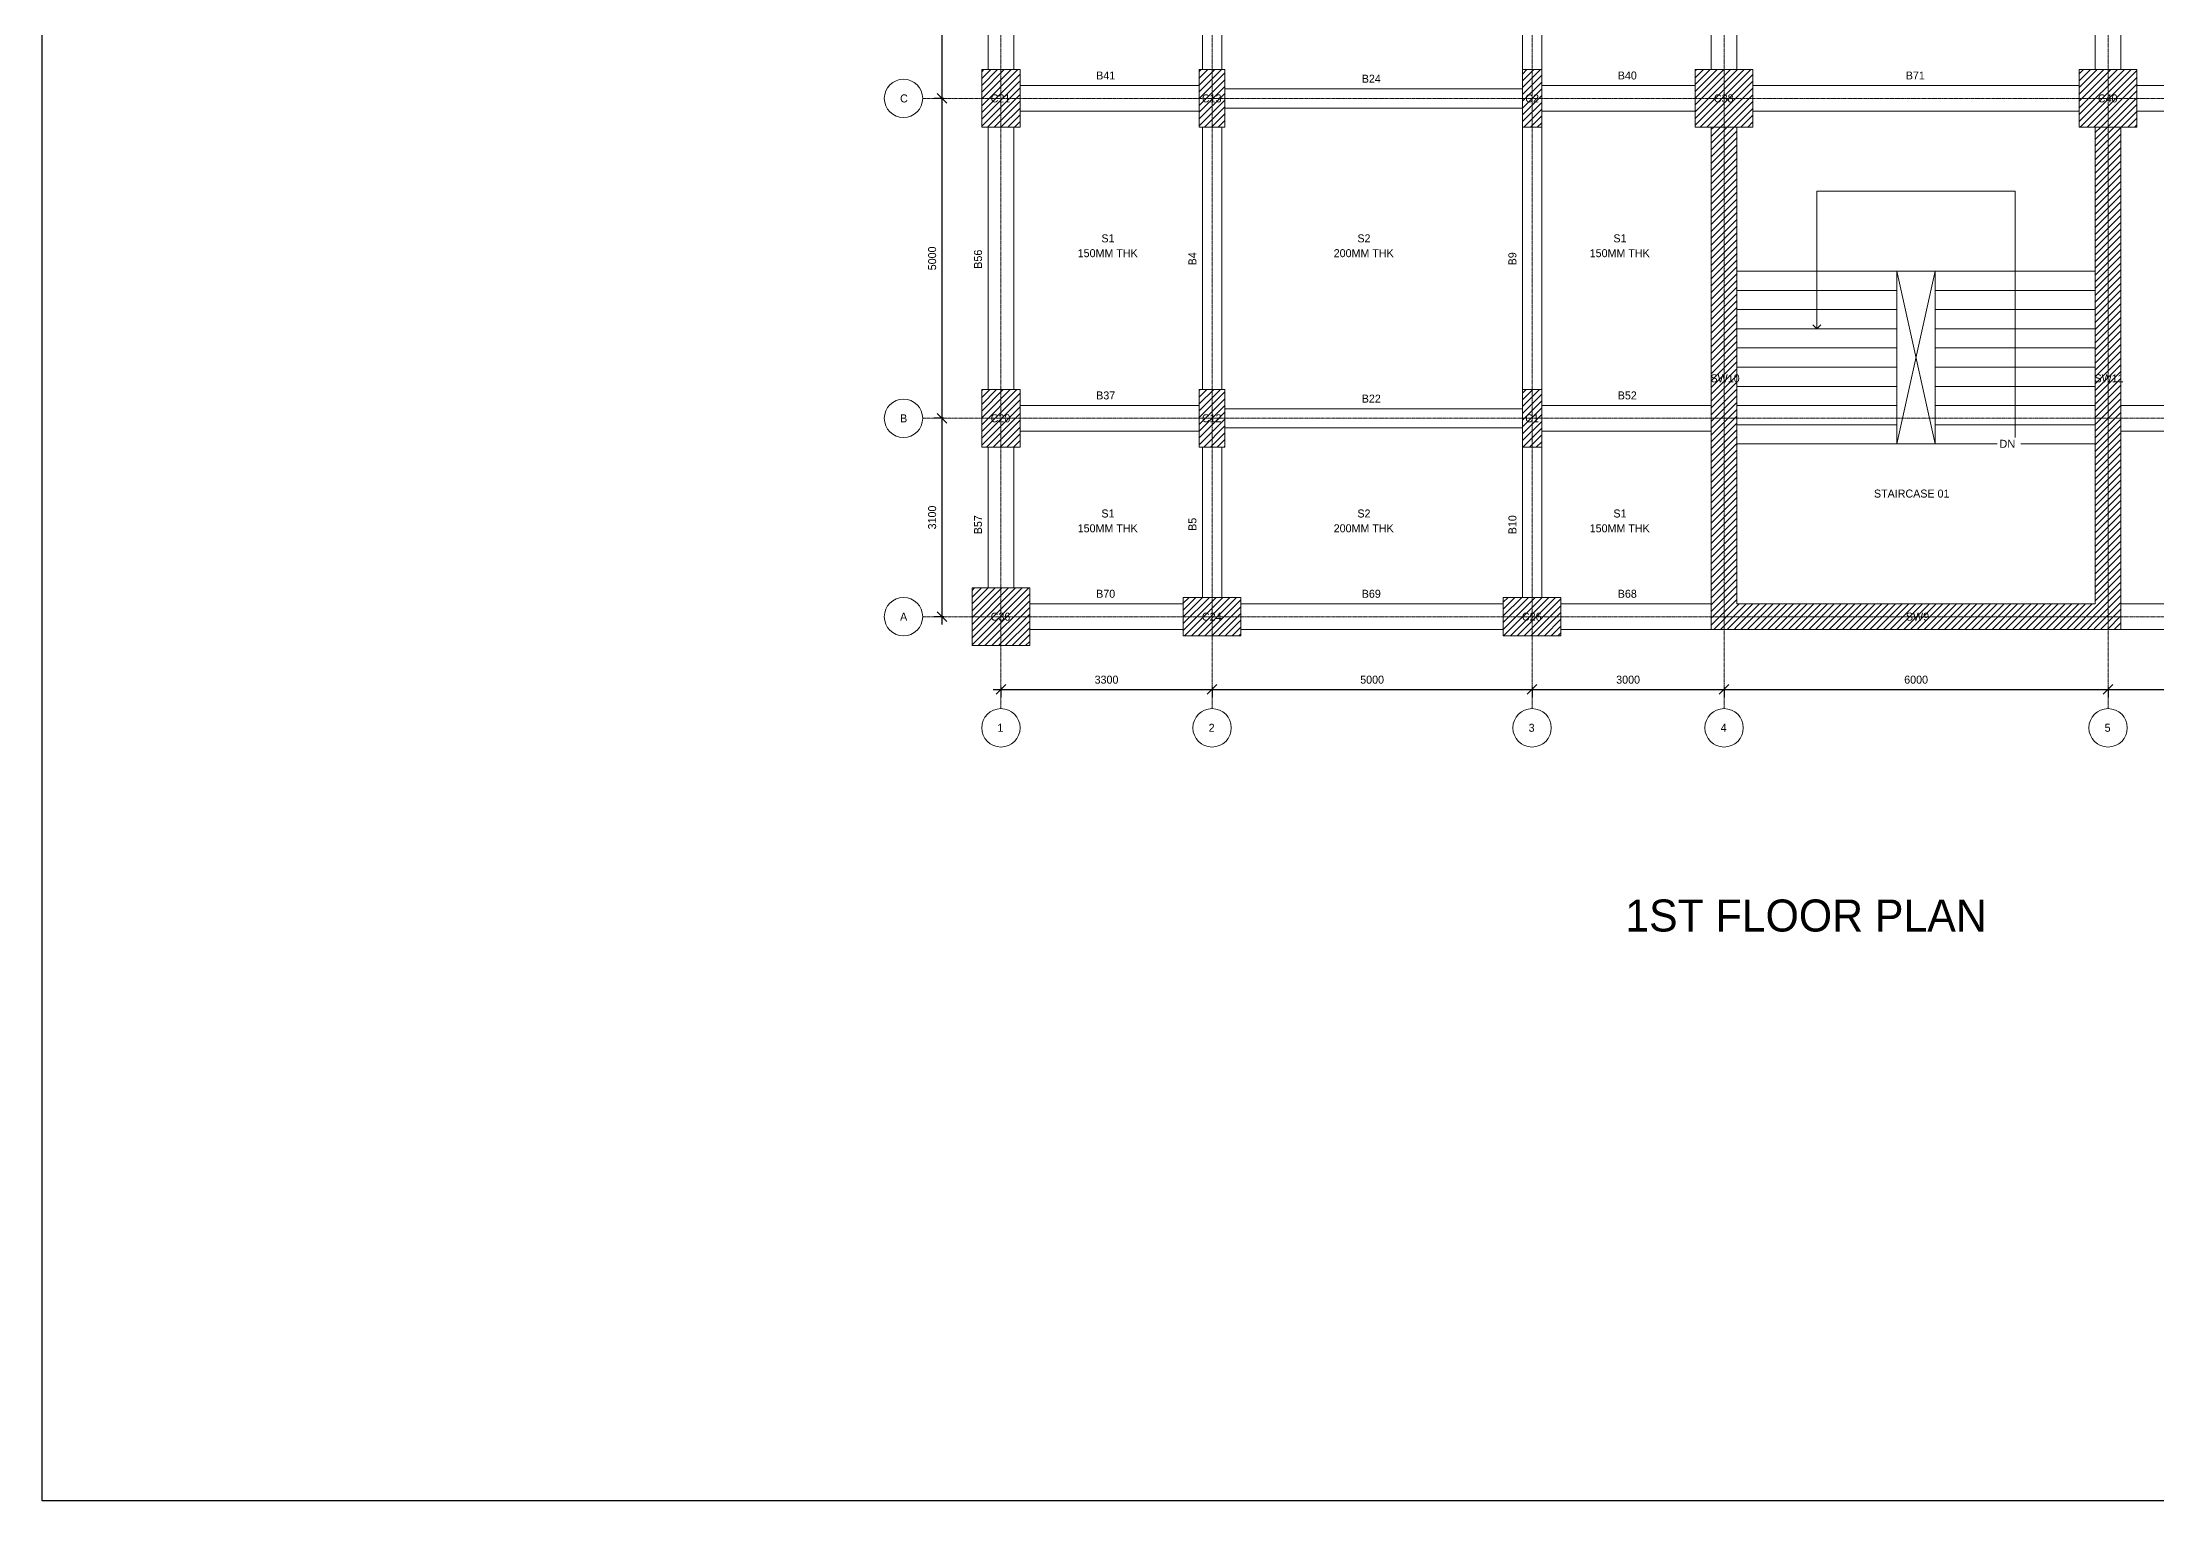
# Model space of a CAD drawing. Header units: millimetres. Extents: x -63539 to 256175, y -13917 to 28816.
# Drawn here: x 57572 to 90609, y -13917 to 8877 of the extents above; entities that cross this region are included whole.
import ezdxf

# ---------------------------------------------------------------- set-up
doc = ezdxf.new("R2010")
doc.units = ezdxf.units.MM
doc.header["$PDMODE"] = 35
doc.linetypes.add('Grid Line', pattern=[22.225, 12.7, -3.175, 3.175, -3.175])
doc.linetypes.add('Overhead', pattern=[3.96875, 2.38125, -1.5875])
for name, color, linetype, lineweight in [('A-ANNO-DIMS', 211, 'Continuous', 9), ('A-DETL', 90, 'Continuous', 18), ('A-FLOR-IDEN', 11, 'Continuous', 9), ('Boundary', 40, 'Continuous', 30), ('Origin', 40, 'Continuous', 30), ('S-BEAM', 12, 'Continuous', 18), ('S-BEAM-IDEN', 2, 'Continuous', 9), ('S-COLS', 52, 'Continuous', 18), ('S-COLS-IDEN', 171, 'Continuous', 9), ('S-GRID', 9, 'Continuous', 9), ('S-GRID-IDEN', 9, 'Continuous', 9), ('S-STRS', 31, 'Continuous', 18), ('S-STRS-ANNO', 31, 'Continuous', 18), ('S-STRS-IDEN', 31, 'Continuous', 18)]:
    doc.layers.add(name, color=color, linetype=linetype, lineweight=lineweight)
doc.styles.add('Arial', font='arial.ttf', dxfattribs={"height": 125})
doc.styles.add('JetBrains Mono', font='JetBrainsMono-VariableFont_wght.ttf', dxfattribs={"height": 125})
doc.dimstyles.new('Diagonal_-_2_5mm_JetBrains_Mono', dxfattribs={"dimscale": 304.8, "dimtxt": 176.918969, "dimasz": 0.492126, "dimexe": 0.393701, "dimexo": 0.246063, "dimgap": 0.287073, "dimtad": 1, "dimdec": 0, "dimzin": 0, "dimdsep": 46, "dimtxsty": 'JetBrains Mono', "dimblk1": 'OBLIQUE', "dimblk2": 'OBLIQUE', "dimsah": 1, "dimcen": 0.09, "dimdle": 0.393701, "dimazin": 0, "dimtfac": 1, "dimtdec": 4, "dimtix": 1, "dimtmove": 0, "dimatfit": 3, "dimfxl": 1, "dimtvp": 1, "dimtfill": 1, "dimtolj": 1, "dimtzin": 0, "dimarcsym": 2})
pattern_1 = [(45, (72850.21, 0), (-53.033, 53.033), [])]

# ---------------------------------------------------------------- blocks, each defined once
blk = doc.blocks.new('Grid - M_Grid Head - Circle-24584-01 1st Floor Lvl_')
at = {"layer": 'S-GRID-IDEN'}
blk.add_circle((0, 0), 6, dxfattribs=at)
blk = doc.blocks.new('_Oblique')
at = {"color": 0, "linetype": 'ByBlock', "lineweight": -2}
blk.add_line((-0.5, -0.5), (0.5, 0.5), dxfattribs=at)
blk = doc.blocks.new('*D45')
at = {"layer": 'A-ANNO-DIMS', "color": 0, "lineweight": -2, "transparency": 16777216}
for p, q in [((72430, -1237), (75970, -1237)), ((72550, -1206), (72550, -1357)), ((75850, -1206), (75850, -1357))]:
    blk.add_line(p, q, dxfattribs=at)
at = {"layer": 'Defpoints', "color": 0, "transparency": 16777216}
for p in [(72550, -1131), (75850, -1131), (75850, -1237)]:
    blk.add_point(p, dxfattribs=at)
at = {"layer": 'A-ANNO-DIMS', "color": 0, "lineweight": -2, "transparency": 16777216, "xscale": 150, "yscale": 150, "zscale": 150, "rotation": 180}
blk.add_blockref('_Oblique', (72550, -1237), dxfattribs=at)
at = {"layer": 'A-ANNO-DIMS', "color": 0, "lineweight": -2, "transparency": 16777216, "xscale": 150, "yscale": 150, "zscale": 150}
blk.add_blockref('_Oblique', (75850, -1237), dxfattribs=at)
at = {"layer": 'A-ANNO-DIMS', "color": 0, "transparency": 16777216, "insert": (74200, -1085), "char_height": 125, "width": 496.29, "attachment_point": 5, "style": 'JetBrains Mono', "bg_fill": 3, "box_fill_scale": 1.1, "bg_fill_color": 9, "bg_fill_true_color": 13158600, "bg_fill_transparency": 0}
blk.add_mtext('\\A1;3300', dxfattribs=at)
blk = doc.blocks.new('*D46')
at = {"layer": 'A-ANNO-DIMS', "color": 0, "lineweight": -2, "transparency": 16777216}
for p, q in [((75730, -1237), (80970, -1237)), ((75850, -1206), (75850, -1357)), ((80850, -1206), (80850, -1357))]:
    blk.add_line(p, q, dxfattribs=at)
at = {"layer": 'Defpoints', "color": 0, "transparency": 16777216}
for p in [(75850, -1131), (80850, -1131), (80850, -1237)]:
    blk.add_point(p, dxfattribs=at)
at = {"layer": 'A-ANNO-DIMS', "color": 0, "lineweight": -2, "transparency": 16777216, "xscale": 150, "yscale": 150, "zscale": 150, "rotation": 180}
blk.add_blockref('_Oblique', (75850, -1237), dxfattribs=at)
at = {"layer": 'A-ANNO-DIMS', "color": 0, "lineweight": -2, "transparency": 16777216, "xscale": 150, "yscale": 150, "zscale": 150}
blk.add_blockref('_Oblique', (80850, -1237), dxfattribs=at)
at = {"layer": 'A-ANNO-DIMS', "color": 0, "transparency": 16777216, "insert": (78350, -1085), "char_height": 125, "width": 496.29, "attachment_point": 5, "style": 'JetBrains Mono', "bg_fill": 3, "box_fill_scale": 1.1, "bg_fill_color": 9, "bg_fill_true_color": 13158600, "bg_fill_transparency": 0}
blk.add_mtext('\\A1;5000', dxfattribs=at)
blk = doc.blocks.new('*D47')
at = {"layer": 'A-ANNO-DIMS', "color": 0, "lineweight": -2, "transparency": 16777216}
for p, q in [((80730, -1237), (83970, -1237)), ((80850, -1206), (80850, -1357)), ((83850, -1206), (83850, -1357))]:
    blk.add_line(p, q, dxfattribs=at)
at = {"layer": 'Defpoints', "color": 0, "transparency": 16777216}
for p in [(80850, -1131), (83850, -1131), (83850, -1237)]:
    blk.add_point(p, dxfattribs=at)
at = {"layer": 'A-ANNO-DIMS', "color": 0, "lineweight": -2, "transparency": 16777216, "xscale": 150, "yscale": 150, "zscale": 150, "rotation": 180}
blk.add_blockref('_Oblique', (80850, -1237), dxfattribs=at)
at = {"layer": 'A-ANNO-DIMS', "color": 0, "lineweight": -2, "transparency": 16777216, "xscale": 150, "yscale": 150, "zscale": 150}
blk.add_blockref('_Oblique', (83850, -1237), dxfattribs=at)
at = {"layer": 'A-ANNO-DIMS', "color": 0, "transparency": 16777216, "insert": (82350, -1085), "char_height": 125, "width": 496.29, "attachment_point": 5, "style": 'JetBrains Mono', "bg_fill": 3, "box_fill_scale": 1.1, "bg_fill_color": 9, "bg_fill_true_color": 13158600, "bg_fill_transparency": 0}
blk.add_mtext('\\A1;3000', dxfattribs=at)
blk = doc.blocks.new('*D48')
at = {"layer": 'A-ANNO-DIMS', "color": 0, "lineweight": -2, "transparency": 16777216}
for p, q in [((83730, -1237), (89970, -1237)), ((83850, -1206), (83850, -1357)), ((89850, -1206), (89850, -1357))]:
    blk.add_line(p, q, dxfattribs=at)
at = {"layer": 'Defpoints', "color": 0, "transparency": 16777216}
for p in [(83850, -1131), (89850, -1131), (89850, -1237)]:
    blk.add_point(p, dxfattribs=at)
at = {"layer": 'A-ANNO-DIMS', "color": 0, "lineweight": -2, "transparency": 16777216, "xscale": 150, "yscale": 150, "zscale": 150, "rotation": 180}
blk.add_blockref('_Oblique', (83850, -1237), dxfattribs=at)
at = {"layer": 'A-ANNO-DIMS', "color": 0, "lineweight": -2, "transparency": 16777216, "xscale": 150, "yscale": 150, "zscale": 150}
blk.add_blockref('_Oblique', (89850, -1237), dxfattribs=at)
at = {"layer": 'A-ANNO-DIMS', "color": 0, "transparency": 16777216, "insert": (86850, -1085), "char_height": 125, "width": 496.29, "attachment_point": 5, "style": 'JetBrains Mono', "bg_fill": 3, "box_fill_scale": 1.1, "bg_fill_color": 9, "bg_fill_true_color": 13158600, "bg_fill_transparency": 0}
blk.add_mtext('\\A1;6000', dxfattribs=at)
blk = doc.blocks.new('*D49')
at = {"layer": 'A-ANNO-DIMS', "color": 0, "lineweight": -2, "transparency": 16777216}
for p, q in [((89730, -1237), (92970, -1237)), ((89850, -1206), (89850, -1357)), ((92850, -1206), (92850, -1357))]:
    blk.add_line(p, q, dxfattribs=at)
at = {"layer": 'Defpoints', "color": 0, "transparency": 16777216}
for p in [(89850, -1131), (92850, -1131), (92850, -1237)]:
    blk.add_point(p, dxfattribs=at)
at = {"layer": 'A-ANNO-DIMS', "color": 0, "lineweight": -2, "transparency": 16777216, "xscale": 150, "yscale": 150, "zscale": 150, "rotation": 180}
blk.add_blockref('_Oblique', (89850, -1237), dxfattribs=at)
at = {"layer": 'A-ANNO-DIMS', "color": 0, "lineweight": -2, "transparency": 16777216, "xscale": 150, "yscale": 150, "zscale": 150}
blk.add_blockref('_Oblique', (92850, -1237), dxfattribs=at)
at = {"layer": 'A-ANNO-DIMS', "color": 0, "transparency": 16777216, "insert": (91350, -1085), "char_height": 125, "width": 496.29, "attachment_point": 5, "style": 'JetBrains Mono', "bg_fill": 3, "box_fill_scale": 1.1, "bg_fill_color": 9, "bg_fill_true_color": 13158600, "bg_fill_transparency": 0}
blk.add_mtext('\\A1;3000', dxfattribs=at)
blk = doc.blocks.new('*D54')
at = {"layer": 'A-ANNO-DIMS', "color": 0, "lineweight": -2, "transparency": 16777216}
for p, q in [((71659, 11000), (71508, 11000)), ((71628, 11120), (71628, 7880)), ((71659, 8000), (71508, 8000))]:
    blk.add_line(p, q, dxfattribs=at)
at = {"layer": 'Defpoints', "color": 0, "transparency": 16777216}
for p in [(71734, 11000), (71628, 8000), (71734, 8000)]:
    blk.add_point(p, dxfattribs=at)
at = {"layer": 'A-ANNO-DIMS', "color": 0, "lineweight": -2, "transparency": 16777216, "xscale": 150, "yscale": 150, "zscale": 150}
for p, rotation in [((71628, 11000), 90), ((71628, 8000), 270)]:
    blk.add_blockref('_Oblique', p, dxfattribs=dict(at, rotation=rotation))
at = {"layer": 'A-ANNO-DIMS', "color": 0, "transparency": 16777216, "insert": (71476, 9500), "char_height": 125, "width": 496.29, "attachment_point": 5, "rotation": 90, "style": 'JetBrains Mono', "bg_fill": 3, "box_fill_scale": 1.1, "bg_fill_color": 9, "bg_fill_true_color": 13158600, "bg_fill_transparency": 0}
blk.add_mtext('\\A1;3000', dxfattribs=at)
blk = doc.blocks.new('*D55')
at = {"layer": 'A-ANNO-DIMS', "color": 0, "lineweight": -2, "transparency": 16777216}
for p, q in [((71659, 8000), (71508, 8000)), ((71628, 8120), (71628, 2880)), ((71659, 3000), (71508, 3000))]:
    blk.add_line(p, q, dxfattribs=at)
at = {"layer": 'Defpoints', "color": 0, "transparency": 16777216}
for p in [(71734, 8000), (71628, 3000), (71734, 3000)]:
    blk.add_point(p, dxfattribs=at)
at = {"layer": 'A-ANNO-DIMS', "color": 0, "lineweight": -2, "transparency": 16777216, "xscale": 150, "yscale": 150, "zscale": 150}
for p, rotation in [((71628, 8000), 90), ((71628, 3000), 270)]:
    blk.add_blockref('_Oblique', p, dxfattribs=dict(at, rotation=rotation))
at = {"layer": 'A-ANNO-DIMS', "color": 0, "transparency": 16777216, "insert": (71476, 5500), "char_height": 125, "width": 496.29, "attachment_point": 5, "rotation": 90, "style": 'JetBrains Mono', "bg_fill": 3, "box_fill_scale": 1.1, "bg_fill_color": 9, "bg_fill_true_color": 13158600, "bg_fill_transparency": 0}
blk.add_mtext('\\A1;5000', dxfattribs=at)
blk = doc.blocks.new('*D56')
at = {"layer": 'A-ANNO-DIMS', "color": 0, "lineweight": -2, "transparency": 16777216}
for p, q in [((71659, 3000), (71508, 3000)), ((71628, 3120), (71628, -220)), ((71659, -100), (71508, -100))]:
    blk.add_line(p, q, dxfattribs=at)
at = {"layer": 'Defpoints', "color": 0, "transparency": 16777216}
for p in [(71734, 3000), (71628, -100), (71734, -100)]:
    blk.add_point(p, dxfattribs=at)
at = {"layer": 'A-ANNO-DIMS', "color": 0, "lineweight": -2, "transparency": 16777216, "xscale": 150, "yscale": 150, "zscale": 150}
for p, rotation in [((71628, 3000), 90), ((71628, -100), 270)]:
    blk.add_blockref('_Oblique', p, dxfattribs=dict(at, rotation=rotation))
at = {"layer": 'A-ANNO-DIMS', "color": 0, "transparency": 16777216, "insert": (71476, 1450), "char_height": 125, "width": 496.29, "attachment_point": 5, "rotation": 90, "style": 'JetBrains Mono', "bg_fill": 3, "box_fill_scale": 1.1, "bg_fill_color": 9, "bg_fill_true_color": 13158600, "bg_fill_transparency": 0}
blk.add_mtext('\\A1;3100', dxfattribs=at)

msp = doc.modelspace()

# ---------------------------------------------------------------- hatches: boundary and pattern name
at = {"layer": 'S-COLS'}
h = msp.add_hatch(dxfattribs=at)
h.set_pattern_fill('FP_2', color=8, style=0, pattern_type=2)
h.set_pattern_definition(pattern_1)
h.paths.add_polyline_path([(72850.2, 7550), (72850.2, 8450), (72250.2, 8450), (72250.2, 7550)])
h = msp.add_hatch(dxfattribs=at)
h.set_pattern_fill('FP_1', color=8, style=0, pattern_type=2)
h.set_pattern_definition(pattern_1)
h.paths.add_polyline_path([(76050.2, 7550), (76050.2, 8450), (75650.2, 8450), (75650.2, 7550)])
h = msp.add_hatch(dxfattribs=at)
h.set_pattern_fill('FP_1', color=8, style=0, pattern_type=2)
h.set_pattern_definition(pattern_1)
h.paths.add_polyline_path([(81000.2, 7550), (81000.2, 8450), (80700.2, 8450), (80700.2, 7550)])
h = msp.add_hatch(dxfattribs=at)
h.set_pattern_fill('FP_1', color=8, style=0, pattern_type=2)
h.set_pattern_definition(pattern_1)
h.paths.add_polyline_path([(84300.2, 7550), (84300.2, 8450), (83400.2, 8450), (83400.2, 7550)])
h = msp.add_hatch(dxfattribs=at)
h.set_pattern_fill('FP_1', color=8, style=0, pattern_type=2)
h.set_pattern_definition(pattern_1)
h.paths.add_polyline_path([(90300.2, 7550), (90300.2, 8450), (89400.2, 8450), (89400.2, 7550)])
h = msp.add_hatch(dxfattribs=at)
h.set_pattern_fill('FP_1', color=8, style=0, pattern_type=2)
h.set_pattern_definition(pattern_1)
h.paths.add_polyline_path([(84050.2, -300), (84050.2, 7550), (83650.2, 7550), (83650.2, -300)])
h = msp.add_hatch(dxfattribs=at)
h.set_pattern_fill('FP_1', color=8, style=0, pattern_type=2)
h.set_pattern_definition(pattern_1)
h.paths.add_polyline_path([(90050.2, -300), (90050.2, 7550), (89650.2, 7550), (89650.2, -300)])
h = msp.add_hatch(dxfattribs=at)
h.set_pattern_fill('FP_1', color=8, style=0, pattern_type=2)
h.set_pattern_definition(pattern_1)
h.paths.add_polyline_path([(72850.2, 2550), (72850.2, 3450), (72250.2, 3450), (72250.2, 2550)])
h = msp.add_hatch(dxfattribs=at)
h.set_pattern_fill('FP_1', color=8, style=0, pattern_type=2)
h.set_pattern_definition(pattern_1)
h.paths.add_polyline_path([(76050.2, 2550), (76050.2, 3450), (75650.2, 3450), (75650.2, 2550)])
h = msp.add_hatch(dxfattribs=at)
h.set_pattern_fill('FP_1', color=8, style=0, pattern_type=2)
h.set_pattern_definition(pattern_1)
h.paths.add_polyline_path([(80700.2, 2550), (81000.2, 2550), (81000.2, 3450), (80700.2, 3450), (80700.2, 3395.8)])
h = msp.add_hatch(dxfattribs=at)
h.set_pattern_fill('FP_1', color=8, style=0, pattern_type=2)
h.set_pattern_definition(pattern_1)
h.paths.add_polyline_path([(73000.2, -550), (73000.2, 350), (72100.2, 350), (72100.2, -550)])
h = msp.add_hatch(dxfattribs=at)
h.set_pattern_fill('FP_1', color=8, style=0, pattern_type=2)
h.set_pattern_definition(pattern_1)
h.paths.add_polyline_path([(76300.2, -400), (76300.2, 200), (75400.2, 200), (75400.2, -400)])
h = msp.add_hatch(dxfattribs=at)
h.set_pattern_fill('FP_1', color=8, style=0, pattern_type=2)
h.set_pattern_definition(pattern_1)
h.paths.add_polyline_path([(81300.2, -400), (81300.2, 200), (80400.2, 200), (80400.2, -400)])
h = msp.add_hatch(dxfattribs=at)
h.set_pattern_fill('FP_1', color=8, style=0, pattern_type=2)
h.set_pattern_definition(pattern_1)
h.paths.add_polyline_path([(89650.2, -300), (89650.2, 100), (84050.2, 100), (84050.2, -300), (87229.2, -300)])

# ---------------------------------------------------------------- linework, layer by layer
at = {"layer": 'A-DETL'}
for p, q in [((86550.2, 5300), (87150.2, 2600)), ((86550.2, 2600), (87150.2, 5300))]:
    msp.add_line(p, q, dxfattribs=at)
at = {"layer": 'Origin'}
msp.add_point((84050.2, 7550), dxfattribs=at)
at = {"layer": 'S-BEAM'}
for p, q in [((83650.2, 10596.9), (83650.2, 8450)), ((84050.2, 8450), (84050.2, 10596.9)), ((89650.2, 10596.9), (89650.2, 8450)), ((90050.2, 8450), (90050.2, 10596.9)), ((72350.2, 10550), (72350.2, 8450)), ((72750.2, 8450), (72750.2, 10550)), ((75700.2, 10550), (75700.2, 8450)), ((76000.2, 8450), (76000.2, 10550)), ((80700.2, 10550), (80700.2, 8450)), ((81000.2, 8450), (81000.2, 10550)), ((72350.2, 8450), (72750.2, 8450)), ((75700.2, 8450), (76000.2, 8450)), ((80700.2, 8450), (81000.2, 8450)), ((83650.2, 8450), (84050.2, 8450)), ((89650.2, 8450), (90050.2, 8450)), ((72850.2, 8200), (72850.2, 7800)), ((75650.2, 8200), (72850.2, 8200)), ((75650.2, 7800), (75650.2, 8200)), ((76050.2, 8150), (76050.2, 7850)), ((80700.2, 8150), (76050.2, 8150)), ((80700.2, 7850), (80700.2, 8150)), ((81000.2, 8200), (81000.2, 7800)), ((83400.2, 8200), (81000.2, 8200)), ((83400.2, 7800), (83400.2, 8200)), ((84300.2, 8200), (84300.2, 7800)), ((89400.2, 8200), (84300.2, 8200)), ((89400.2, 7800), (89400.2, 8200)), ((90300.2, 8200), (90300.2, 7800)), ((92700.2, 8200), (90300.2, 8200)), ((72850.2, 7800), (75650.2, 7800)), ((76050.2, 7850), (80700.2, 7850)), ((81000.2, 7800), (83400.2, 7800)), ((84300.2, 7800), (89400.2, 7800)), ((90300.2, 7800), (92700.2, 7800)), ((72750.2, 7550), (72350.2, 7550)), ((72350.2, 7550), (72350.2, 3450)), ((72750.2, 3450), (72750.2, 7550)), ((76000.2, 7550), (75700.2, 7550)), ((75700.2, 7550), (75700.2, 3450)), ((76000.2, 3450), (76000.2, 7550)), ((81000.2, 7550), (80700.2, 7550)), ((80700.2, 7550), (80700.2, 3450)), ((81000.2, 3450), (81000.2, 7550)), ((72350.2, 3450), (72750.2, 3450)), ((75700.2, 3450), (76000.2, 3450)), ((80700.2, 3450), (81000.2, 3450)), ((72850.2, 3200), (72850.2, 2800)), ((75650.2, 3200), (72850.2, 3200)), ((75650.2, 2800), (75650.2, 3200)), ((76050.2, 3150), (76050.2, 2850)), ((80700.2, 3150), (76050.2, 3150)), ((80700.2, 2850), (80700.2, 3150)), ((81000.2, 3200), (81000.2, 2800)), ((83650.2, 3200), (81000.2, 3200)), ((83650.2, 2800), (83650.2, 3200)), ((90050.2, 3200), (90050.2, 2800)), ((92700.2, 3200), (90050.2, 3200)), ((72850.2, 2800), (75650.2, 2800)), ((76050.2, 2850), (80700.2, 2850)), ((81000.2, 2800), (83650.2, 2800)), ((90050.2, 2800), (92700.2, 2800)), ((72750.2, 2550), (72350.2, 2550)), ((72350.2, 2550), (72350.2, 350)), ((72750.2, 350), (72750.2, 2550)), ((76000.2, 2550), (75700.2, 2550)), ((75700.2, 2550), (75700.2, 200)), ((76000.2, 200), (76000.2, 2550)), ((81000.2, 2550), (80700.2, 2550)), ((80700.2, 2550), (80700.2, 200)), ((81000.2, 200), (81000.2, 2550)), ((72350.2, 350), (72750.2, 350)), ((73000.2, 100), (73000.2, -300)), ((75400.2, 100), (73000.2, 100)), ((75400.2, -300), (75400.2, 100)), ((75700.2, 200), (76000.2, 200)), ((76300.2, 100), (76300.2, -300)), ((80400.2, 100), (76300.2, 100)), ((80400.2, -300), (80400.2, 100)), ((80700.2, 200), (81000.2, 200)), ((81300.2, 100), (81300.2, -300)), ((83650.2, 100), (81300.2, 100)), ((83650.2, -300), (83650.2, 100)), ((90050.2, 100), (90050.2, -300)), ((92400.2, 100), (90050.2, 100)), ((73000.2, -300), (75400.2, -300)), ((76300.2, -300), (80400.2, -300)), ((81300.2, -300), (83650.2, -300)), ((90050.2, -300), (92400.2, -300))]:
    msp.add_line(p, q, dxfattribs=at)
at = {"layer": 'S-COLS'}
for p, q in [((72250.2, 8450), (72850.2, 8450)), ((72250.2, 7550), (72250.2, 8450)), ((72850.2, 8450), (72850.2, 7550)), ((75650.2, 8450), (76050.2, 8450)), ((75650.2, 7550), (75650.2, 8450)), ((76050.2, 8450), (76050.2, 7550)), ((80700.2, 8450), (81000.2, 8450)), ((80700.2, 7550), (80700.2, 8450)), ((81000.2, 8450), (81000.2, 7550)), ((83400.2, 8450), (84300.2, 8450)), ((83400.2, 7550), (83400.2, 8450)), ((84300.2, 8450), (84300.2, 7550)), ((89400.2, 8450), (90300.2, 8450)), ((89400.2, 7550), (89400.2, 8450)), ((90300.2, 8450), (90300.2, 7550)), ((72850.2, 7550), (72250.2, 7550)), ((76050.2, 7550), (75650.2, 7550)), ((81000.2, 7550), (80700.2, 7550)), ((84300.2, 7550), (83400.2, 7550)), ((83650.2, 7550), (84050.2, 7550)), ((83650.2, -300), (83650.2, 7550)), ((84050.2, 7550), (84050.2, 100)), ((90300.2, 7550), (89400.2, 7550)), ((89650.2, 7550), (90050.2, 7550)), ((89650.2, 100), (89650.2, 7550)), ((90050.2, 7550), (90050.2, -300)), ((72250.2, 3450), (72850.2, 3450)), ((72250.2, 2550), (72250.2, 3450)), ((72850.2, 3450), (72850.2, 2550)), ((75650.2, 3450), (76050.2, 3450)), ((75650.2, 2550), (75650.2, 3450)), ((76050.2, 3450), (76050.2, 2550)), ((80700.2, 3450), (81000.2, 3450)), ((80700.2, 2550), (80700.2, 3450)), ((81000.2, 3450), (81000.2, 2550)), ((72850.2, 2550), (72250.2, 2550)), ((76050.2, 2550), (75650.2, 2550)), ((81000.2, 2550), (80700.2, 2550)), ((72100.2, 350), (73000.2, 350)), ((72100.2, -550), (72100.2, 350)), ((73000.2, 350), (73000.2, -550)), ((75400.2, 200), (76300.2, 200)), ((75400.2, -400), (75400.2, 200)), ((76300.2, 200), (76300.2, -400)), ((80400.2, 200), (81300.2, 200)), ((80400.2, -400), (80400.2, 200)), ((81300.2, 200), (81300.2, -400)), ((84050.2, 100), (89650.2, 100)), ((84050.2, -300), (83650.2, -300)), ((89650.2, -300), (84050.2, -300)), ((90050.2, -300), (89650.2, -300)), ((73000.2, -550), (72100.2, -550)), ((76300.2, -400), (75400.2, -400)), ((81300.2, -400), (80400.2, -400))]:
    msp.add_line(p, q, dxfattribs=at)
at = {"layer": 'S-GRID', "linetype": 'Grid Line'}
for p, q in [((72550.2, 21865.2), (72550.2, -1537.1)), ((75850.2, 21865.2), (75850.2, -1537.1)), ((80850.2, 21865.2), (80850.2, -1537.1)), ((83850.2, 21865.2), (83850.2, -1537.1)), ((89850.2, 21865.2), (89850.2, -1537.1)), ((103314.9, 8000), (71328.1, 8000)), ((103314.9, 3000), (71328.1, 3000)), ((103314.9, -100), (71328.1, -100))]:
    msp.add_line(p, q, dxfattribs=at)
at = {"layer": 'S-STRS'}
for p, q in [((84050.2, 5300), (86550.2, 5300)), ((86550.2, 5300), (87150.2, 5300)), ((86550.2, 5000), (86550.2, 5300)), ((89650.2, 5300), (87150.2, 5300)), ((87150.2, 5300), (87150.2, 5000)), ((84050.2, 5000), (86550.2, 5000)), ((86550.2, 4700), (86550.2, 5000)), ((87150.2, 5000), (87150.2, 4700)), ((89650.2, 5000), (87150.2, 5000)), ((84050.2, 4700), (86550.2, 4700)), ((86550.2, 4400), (86550.2, 4700)), ((87150.2, 4700), (87150.2, 4400)), ((89650.2, 4700), (87150.2, 4700)), ((84050.2, 4400), (86550.2, 4400)), ((86550.2, 4100), (86550.2, 4400)), ((87150.2, 4400), (87150.2, 4100)), ((89650.2, 4400), (87150.2, 4400)), ((84050.2, 4100), (86550.2, 4100)), ((86550.2, 3800), (86550.2, 4100)), ((87150.2, 4100), (87150.2, 3800)), ((89650.2, 4100), (87150.2, 4100)), ((84050.2, 3800), (86550.2, 3800)), ((86550.2, 3500), (86550.2, 3800)), ((87150.2, 3800), (87150.2, 3500)), ((89650.2, 3800), (87150.2, 3800)), ((84050.2, 3500), (86550.2, 3500)), ((86550.2, 3200), (86550.2, 3500)), ((87150.2, 3500), (87150.2, 3200)), ((89650.2, 3500), (87150.2, 3500)), ((84050.2, 3200), (86550.2, 3200)), ((86550.2, 2900), (86550.2, 3200)), ((87150.2, 3200), (87150.2, 2900)), ((89650.2, 3200), (87150.2, 3200)), ((84050.2, 2900), (86550.2, 2900)), ((86550.2, 2600), (86550.2, 2900)), ((87150.2, 2900), (87150.2, 2600)), ((89650.2, 2900), (87150.2, 2900)), ((84050.2, 2600), (84050.2, 100)), ((87150.2, 2600), (84050.2, 2600)), ((89650.2, 2600), (87150.2, 2600)), ((89650.2, 100), (89650.2, 2600)), ((84050.2, 100), (89650.2, 100))]:
    msp.add_line(p, q, dxfattribs=at)
at = {"layer": 'S-STRS', "linetype": 'Overhead'}
for p, q in [((84050.2, 5300), (86550.2, 5300)), ((89650.2, 5300), (87150.2, 5300)), ((84050.2, 5000), (86550.2, 5000)), ((89650.2, 5000), (87150.2, 5000)), ((84050.2, 4700), (86550.2, 4700)), ((89650.2, 4700), (87150.2, 4700)), ((84050.2, 4400), (86550.2, 4400)), ((89650.2, 4400), (87150.2, 4400)), ((84050.2, 4100), (86550.2, 4100)), ((89650.2, 4100), (87150.2, 4100)), ((84050.2, 3800), (86550.2, 3800)), ((89650.2, 3800), (87150.2, 3800)), ((84050.2, 3500), (86550.2, 3500)), ((89650.2, 3500), (87150.2, 3500)), ((84050.2, 3200), (86550.2, 3200)), ((89650.2, 3200), (87150.2, 3200)), ((84050.2, 2900), (86550.2, 2900)), ((89650.2, 2900), (87150.2, 2900)), ((89650.2, 2600), (87150.2, 2600))]:
    msp.add_line(p, q, dxfattribs=at)
at = {"layer": 'S-STRS-ANNO'}
for p, q in [((85300.2, 6550), (88400.2, 6550)), ((85300.2, 5300), (85300.2, 6550)), ((88400.2, 6550), (88400.2, 5300)), ((85300.2, 5000), (85300.2, 5300)), ((88400.2, 5300), (88400.2, 5000)), ((85300.2, 4700), (85300.2, 5000)), ((88400.2, 5000), (88400.2, 4700)), ((85300.2, 4400), (85300.2, 4700)), ((88400.2, 4700), (88400.2, 4400)), ((85300.2, 4400), (85237.7, 4462.5)), ((85300.2, 4400), (85362.7, 4462.5)), ((88400.2, 4400), (88400.2, 4100)), ((88400.2, 4100), (88400.2, 3800)), ((88400.2, 3800), (88400.2, 3500)), ((88400.2, 3500), (88400.2, 3200)), ((88400.2, 3200), (88400.2, 2900)), ((88400.2, 2900), (88400.2, 2600))]:
    msp.add_line(p, q, dxfattribs=at)

# ---------------------------------------------------------------- block references
at = {"layer": 'S-GRID-IDEN', "xscale": 49.99999999999998, "yscale": 49.99999999999998, "zscale": 49.99999999999998}
for p, rotation in [((71028.1, 8000), 89.99999999999982), ((71028.1, 3000), 89.99999999999982), ((71028.1, -100), 89.99999999999982), ((72550.2, -1837.1), 180), ((75850.2, -1837.1), 180), ((80850.2, -1837.1), 180), ((83850.2, -1837.1), 180), ((89850.2, -1837.1), 180)]:
    msp.add_blockref('Grid - M_Grid Head - Circle-24584-01 1st Floor Lvl_', p, dxfattribs=dict(at, rotation=rotation))

# ---------------------------------------------------------------- texts
at = {"layer": 'A-DETL', "insert": (82305.8, -4520.6), "char_height": 500, "attachment_point": 1, "style": 'JetBrains Mono'}
msp.add_mtext_dynamic_manual_height_columns('1ST FLOOR PLAN', width=10206.072, gutter_width=1, heights=[0], dxfattribs=at)
at = {"layer": 'A-FLOR-IDEN', "char_height": 125, "width": 256.54, "attachment_point": 1, "style": 'JetBrains Mono', "bg_fill": 3, "box_fill_scale": 1.25, "bg_fill_color": 9, "bg_fill_true_color": 13158600, "bg_fill_transparency": 0}
for s, insert in [('S1', (74120.3, 5875.3)), ('S2', (78120.3, 5875.3)), ('S1', (82120.3, 5875.3)), ('S1', (74120.3, 1575.3)), ('S2', (78120.3, 1575.3)), ('S1', (82120.3, 1575.3))]:
    msp.add_mtext(s, dxfattribs=dict(at, insert=insert))
at = {"layer": 'S-BEAM-IDEN', "char_height": 125, "width": 384.81, "attachment_point": 1, "style": 'JetBrains Mono'}
for s, insert in [('B41', (74038.5, 8420.6)), ('B24', (78188.5, 8370.6)), ('B40', (82188.5, 8420.6)), ('B71', (86688.5, 8420.6)), ('B37', (74038.5, 3420.6)), ('B22', (78188.5, 3370.6)), ('B52', (82188.5, 3420.6)), ('B70', (74038.5, 320.6)), ('B69', (78188.5, 320.6)), ('B68', (82188.5, 320.6))]:
    msp.add_mtext(s, dxfattribs=dict(at, insert=insert))
at = {"layer": 'S-BEAM-IDEN', "char_height": 125, "attachment_point": 1, "rotation": 90, "style": 'JetBrains Mono'}
for s, insert, width in [('B56', (72129.7, 5338.3), 384.81), ('B4', (75479.7, 5391.3), 256.54), ('B9', (80479.7, 5391.3), 256.54), ('B57', (72129.7, 1188.3), 384.81), ('B5', (75479.7, 1241.3), 256.54), ('B10', (80479.7, 1188.3), 384.81)]:
    msp.add_mtext(s, dxfattribs=dict(at, insert=insert, width=width))
at = {"layer": 'S-COLS-IDEN', "char_height": 125, "attachment_point": 1, "style": 'JetBrains Mono'}
for s, insert, width in [('C21', (72390.4, 8062.7), 384.81), ('C13', (75690.4, 8062.7), 384.81), ('C2', (80743.4, 8062.7), 256.54), ('C38', (83690.4, 8062.7), 384.81), ('C40', (89690.4, 8062.7), 384.81), ('SW10', (83637.7, 3687.7), 513.08), ('SW11', (89637.7, 3687.7), 513.08), ('C20', (72390.4, 3062.7), 384.81), ('C12', (75690.4, 3062.7), 384.81), ('C1', (80743.4, 3062.7), 256.54), ('C36', (72390.4, -37.3), 384.81), ('C24', (75690.4, -37.3), 384.81), ('C26', (80690.4, -37.3), 384.81), ('SW9', (86690.4, -37.3), 384.81)]:
    msp.add_mtext(s, dxfattribs=dict(at, insert=insert, width=width))
at = {"layer": 'S-STRS-IDEN', "insert": (86191.1, 1886.7), "char_height": 125, "width": 1539.24, "attachment_point": 1, "style": 'JetBrains Mono', "bg_fill": 3, "box_fill_scale": 1.25, "bg_fill_color": 9, "bg_fill_true_color": 13158600, "bg_fill_transparency": 0}
msp.add_mtext('STAIRCASE 01', dxfattribs=at)

# ---------------------------------------------------------------- next in the draw order: texts
at = {"layer": 'A-FLOR-IDEN', "char_height": 125, "width": 1154.43, "attachment_point": 1, "style": 'JetBrains Mono', "bg_fill": 3, "box_fill_scale": 1.25, "bg_fill_color": 9, "bg_fill_true_color": 13158600, "bg_fill_transparency": 0}
for s, insert in [('150MM THK', (73749.9, 5643.8)), ('200MM THK', (77749.9, 5643.8)), ('150MM THK', (81749.9, 5643.8)), ('150MM THK', (73749.9, 1343.8)), ('200MM THK', (77749.9, 1343.8)), ('150MM THK', (81749.9, 1343.8))]:
    msp.add_mtext(s, dxfattribs=dict(at, insert=insert))
at = {"layer": 'S-GRID-IDEN', "char_height": 125, "width": 128.27, "attachment_point": 1, "style": 'JetBrains Mono', "bg_fill": 3, "box_fill_scale": 1.25, "bg_fill_color": 9, "bg_fill_true_color": 13158600, "bg_fill_transparency": 0}
for s, insert in [('C', (70974.8, 8062.1)), ('B', (70974.8, 3062.1)), ('A', (70974.8, -37.9)), ('1', (72495.8, -1773.7)), ('2', (75795.8, -1773.7)), ('3', (80795.8, -1773.7)), ('4', (83795.8, -1773.7)), ('5', (89795.8, -1773.7))]:
    msp.add_mtext(s, dxfattribs=dict(at, insert=insert))
at = {"layer": 'S-STRS-IDEN', "insert": (88149.1, 2664.2), "char_height": 125, "width": 301.369, "attachment_point": 1, "line_spacing_factor": 0.941778, "style": 'Arial', "bg_fill": 3, "box_fill_scale": 1.25, "bg_fill_color": 9, "bg_fill_true_color": 13158600, "bg_fill_transparency": 0}
msp.add_mtext('DN', dxfattribs=at)

# ---------------------------------------------------------------- next in the draw order: dimensions: what is measured, and where the dimension line sits
at = {"layer": 'A-ANNO-DIMS'}
dim = msp.add_linear_dim(base=(71628.1, 8000), p1=(71734.1, 11000), p2=(71734.1, 8000), angle=90, dimstyle='Diagonal_-_2_5mm_JetBrains_Mono', override={"dimpost": '<>', "dimfxl": 3000}, dxfattribs=at)
dim.commit()
dim.dimension.update_dxf_attribs({"geometry": '*D54', "text_midpoint": (71476.3, 9500)})
dim = msp.add_linear_dim(base=(75850.2, -1237.1), p1=(72550.2, -1131.1), p2=(75850.2, -1131.1), dimstyle='Diagonal_-_2_5mm_JetBrains_Mono', override={"dimpost": '<>', "dimfxl": 3300}, dxfattribs=at)
dim.commit()
dim.dimension.update_dxf_attribs({"geometry": '*D45', "text_midpoint": (74200.2, -1085.4)})

# ---------------------------------------------------------------- next in the draw order: dimensions: what is measured, and where the dimension line sits
dim = msp.add_linear_dim(base=(71628.1, 3000), p1=(71734.1, 8000), p2=(71734.1, 3000), angle=90, dimstyle='Diagonal_-_2_5mm_JetBrains_Mono', override={"dimpost": '<>', "dimfxl": 5000}, dxfattribs=at)
dim.commit()
dim.dimension.update_dxf_attribs({"geometry": '*D55', "text_midpoint": (71476.3, 5500)})
dim = msp.add_linear_dim(base=(80850.2, -1237.1), p1=(75850.2, -1131.1), p2=(80850.2, -1131.1), dimstyle='Diagonal_-_2_5mm_JetBrains_Mono', override={"dimpost": '<>', "dimfxl": 5000}, dxfattribs=at)
dim.commit()
dim.dimension.update_dxf_attribs({"geometry": '*D46', "text_midpoint": (78350.2, -1085.4)})

# ---------------------------------------------------------------- next in the draw order: dimensions: what is measured, and where the dimension line sits
dim = msp.add_linear_dim(base=(71628.1, -100), p1=(71734.1, 3000), p2=(71734.1, -100), angle=90, dimstyle='Diagonal_-_2_5mm_JetBrains_Mono', override={"dimpost": '<>', "dimfxl": 3100}, dxfattribs=at)
dim.commit()
dim.dimension.update_dxf_attribs({"geometry": '*D56', "text_midpoint": (71476.3, 1450)})
dim = msp.add_linear_dim(base=(83850.2, -1237.1), p1=(80850.2, -1131.1), p2=(83850.2, -1131.1), dimstyle='Diagonal_-_2_5mm_JetBrains_Mono', override={"dimpost": '<>', "dimfxl": 3000}, dxfattribs=at)
dim.commit()
dim.dimension.update_dxf_attribs({"geometry": '*D47', "text_midpoint": (82350.2, -1085.4)})

# ---------------------------------------------------------------- next in the draw order: dimensions: what is measured, and where the dimension line sits
dim = msp.add_linear_dim(base=(89850.2, -1237.1), p1=(83850.2, -1131.1), p2=(89850.2, -1131.1), dimstyle='Diagonal_-_2_5mm_JetBrains_Mono', override={"dimpost": '<>', "dimfxl": 6000}, dxfattribs=at)
dim.commit()
dim.dimension.update_dxf_attribs({"geometry": '*D48', "text_midpoint": (86850.2, -1085.4)})

# ---------------------------------------------------------------- next in the draw order: dimensions: what is measured, and where the dimension line sits
dim = msp.add_linear_dim(base=(92850.2, -1237.1), p1=(89850.2, -1131.1), p2=(92850.2, -1131.1), dimstyle='Diagonal_-_2_5mm_JetBrains_Mono', override={"dimpost": '<>', "dimfxl": 3000}, dxfattribs=at)
dim.commit()
dim.dimension.update_dxf_attribs({"geometry": '*D49', "text_midpoint": (91350.2, -1085.4)})

# ---------------------------------------------------------------- next in the draw order: linework, layer by layer
at = {"layer": 'Boundary'}
msp.add_lwpolyline([(57571.7, 28816.5), (119084.8, 28816.5), (119084.8, -13916.7), (57571.7, -13916.7)], close=True, dxfattribs=at)

doc.saveas('drawing.dxf')
